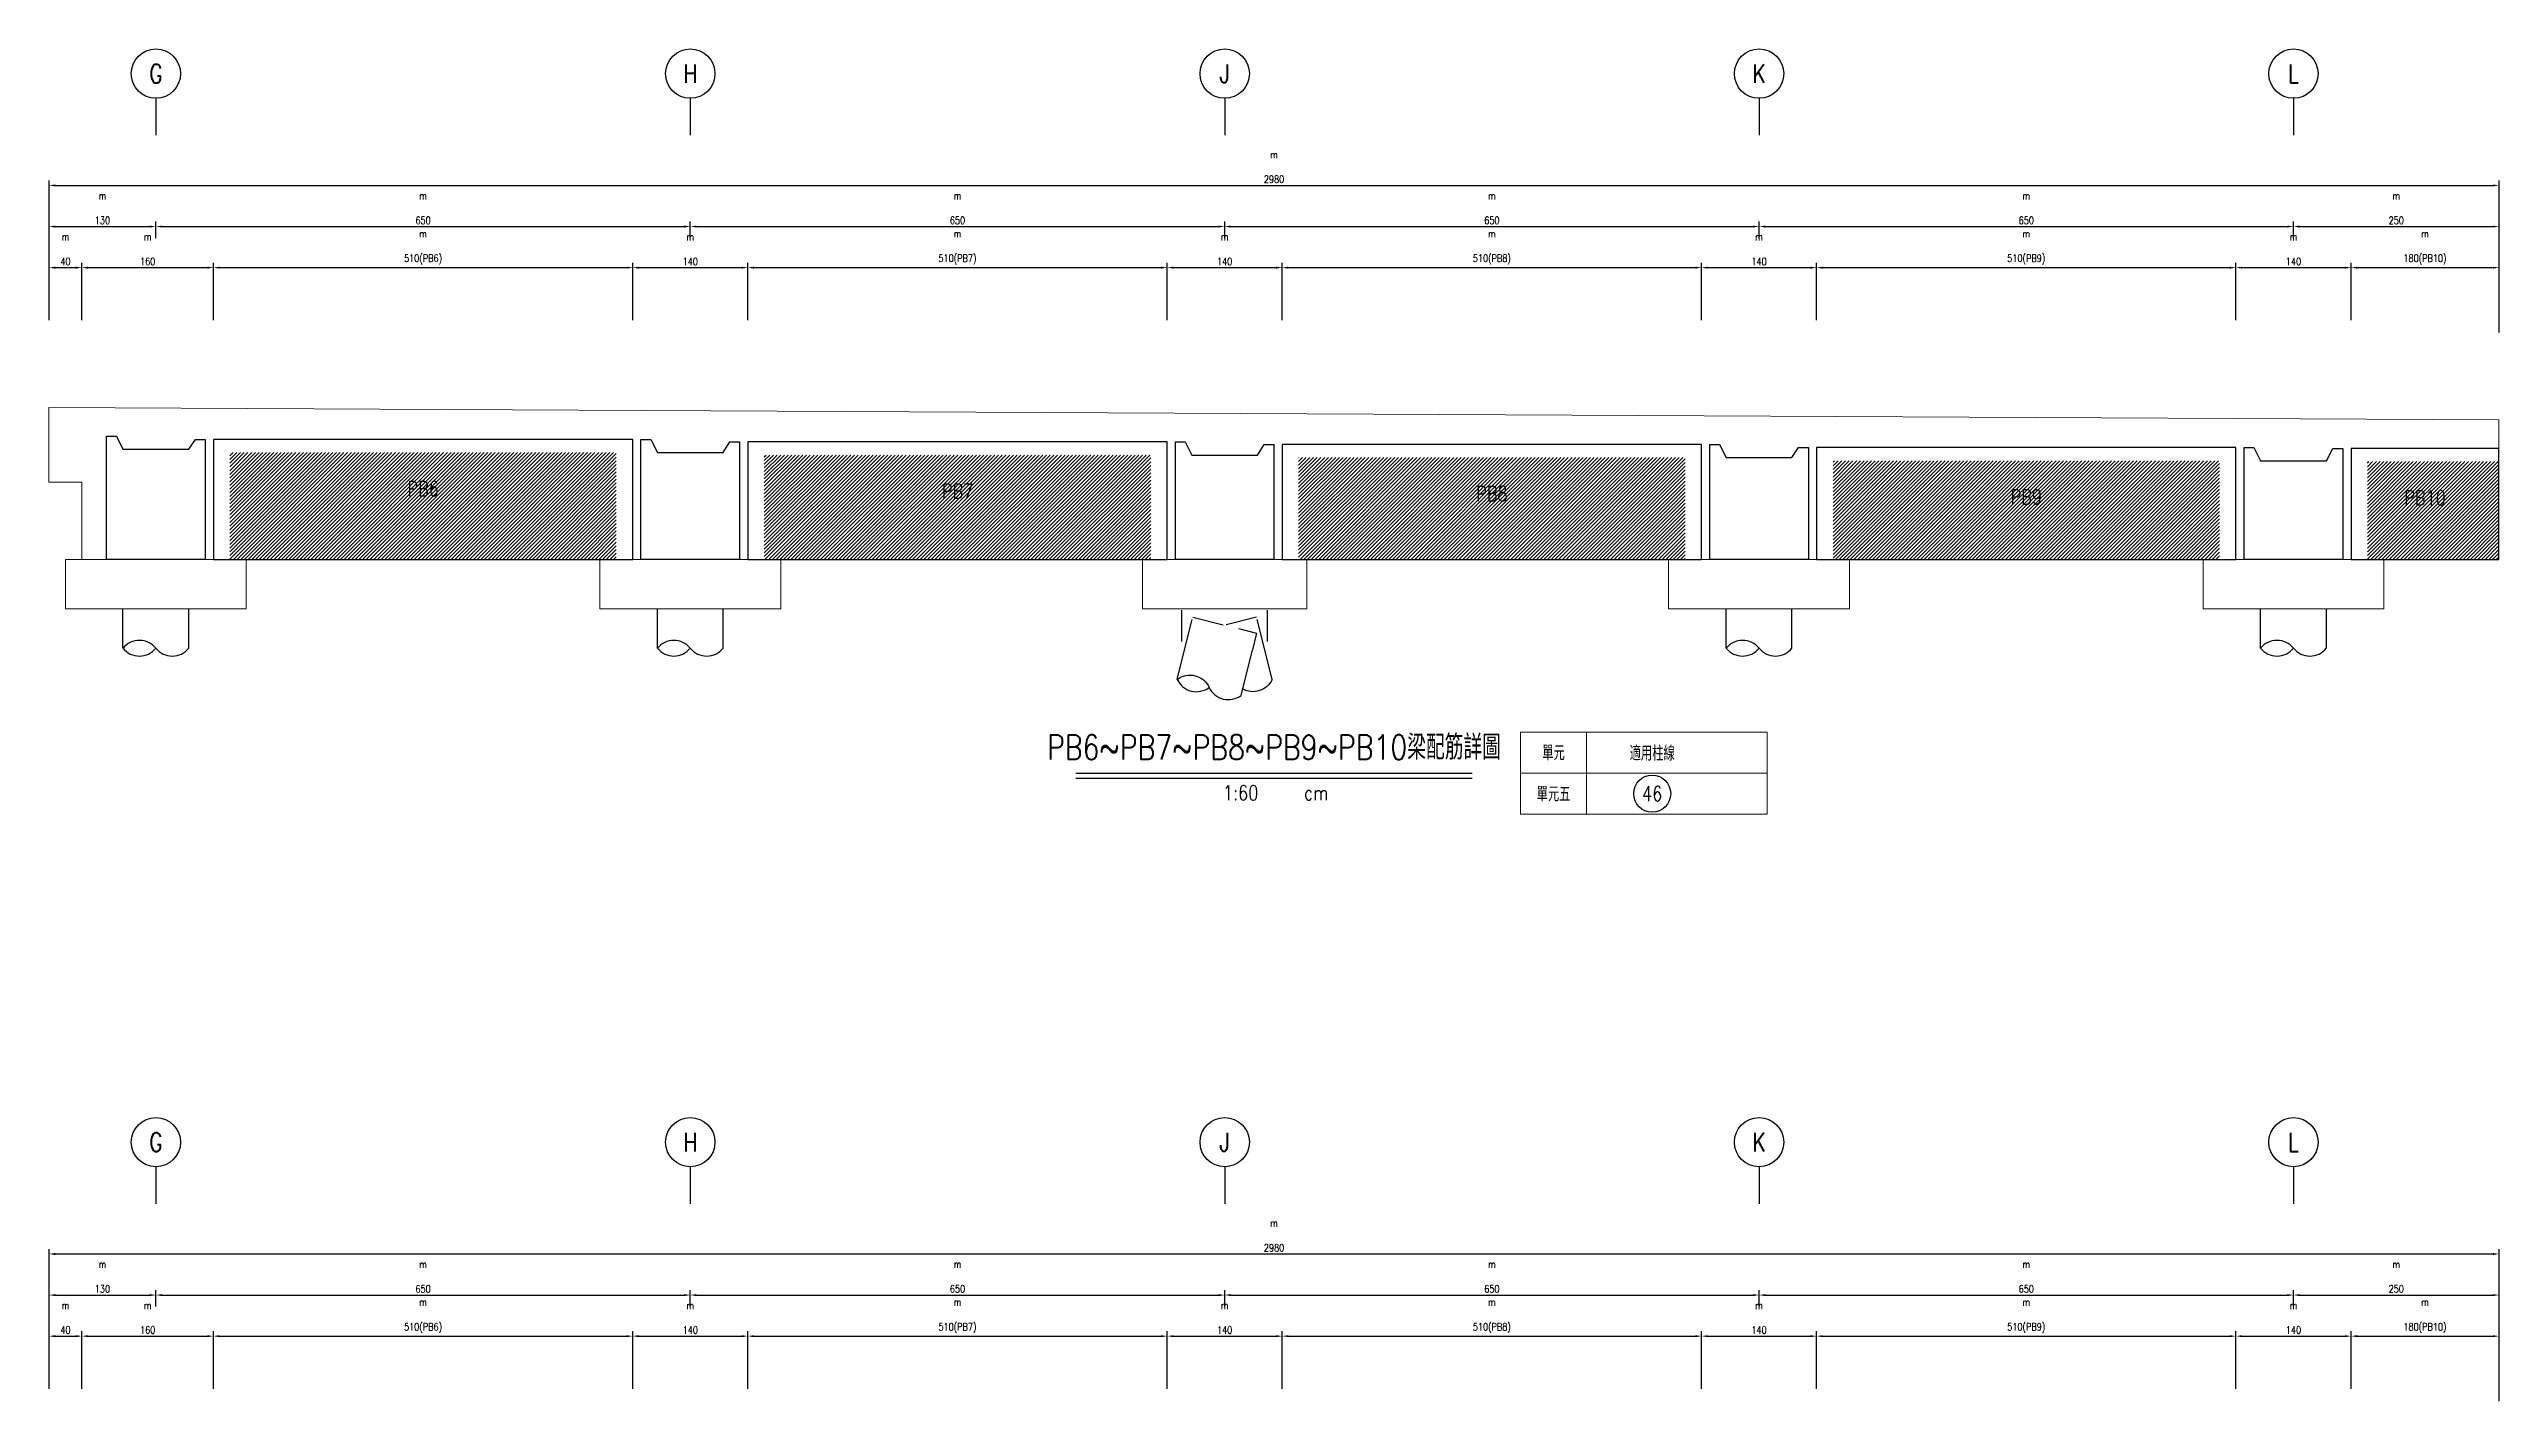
# Model space of a CAD drawing. Extents: x -4269 to 4964, y -19960 to 3841.
# Drawn here: x -265 to 2715, y -2360 to -709 of the extents above; entities that cross this region are included whole.
import ezdxf
from ezdxf.enums import TextEntityAlignment as Align

# ---------------------------------------------------------------- set-up
doc = ezdxf.new("R2010")
doc.units = 0
doc.header["$LTSCALE"] = 3
doc.linetypes.add('DASHED', pattern=[19.05, 12.7, -6.35])
doc.layers.get('0').update_dxf_attribs({"linetype": 'CONTINUOUS'})
for name, color, linetype in [('HB_0', 7, 'CONTINUOUS'), ('HB_DIM', 1, 'CONTINUOUS'), ('HB_SYMBOLS', 7, 'CONTINUOUS'), ('HB_TXT_CTEXT', 2, 'CONTINUOUS')]:
    doc.layers.add(name, color=color, linetype=linetype)
doc.styles.get("Standard").update_dxf_attribs({"font": 'ROMANS.shx', "width": 0.8, "bigfont": 'LCHINA.shx'})
doc.dimstyles.new('30', dxfattribs={"dimscale": 3, "dimtxt": 3, "dimasz": 2.5, "dimexe": 2, "dimexo": 2, "dimgap": 1, "dimtad": 1, "dimdsep": 46, "dimtxsty": 'Standard', "dimcen": 0, "dimclrd": 256, "dimclre": 256, "dimclrt": 2, "dimadec": 0, "dimazin": 0, "dimtfac": 1, "dimtix": 1, "dimtmove": 2, "dimatfit": 3, "dimfxl": 0, "dimtolj": 1, "dimtzin": 0, "dimarcsym": 0})

# ---------------------------------------------------------------- blocks, each defined once
blk = doc.blocks.new('pile_vertical_with_pilecap')
at = {"linetype": 'Continuous'}
for p, q in [((-40, -48.1), (-40, 0)), ((-40, -48.1), (-40, 0)), ((40, -48.1), (40, 0)), ((40, -48.1), (40, 0))]:
    blk.add_line(p, q, dxfattribs=at)
for centre, start, end in [((-20, -64.1), 38.718, 141.282), ((-20, -64.1), 38.718, 141.282), ((-20, -32), 218.718, 321.282), ((-20, -32), 218.718, 321.282), ((20, -32), 218.718, 321.282), ((20, -32), 218.718, 321.282)]:
    blk.add_arc(centre, 25.6, start, end, dxfattribs=at)
blk = doc.blocks.new('pile_racked_Transverse')
at = {"layer": 'HB_0', "color": 252, "linetype": 'DASHED'}
for p, q in [((-52.2, -40), (-52.2, 0)), ((52.2, -40), (52.2, 0))]:
    blk.add_line(p, q, dxfattribs=at)
at = {"layer": 'HB_0', "linetype": 'Continuous'}
for p, q in [((-57.7, -86), (-48.7, -50)), ((19.9, -105.4), (33.7, -50)), ((57.7, -86), (48.7, -50))]:
    blk.add_line(p, q, dxfattribs=at)
at = {"layer": 'HB_0', "color": 252, "linetype": 'DASHED'}
for points in [[(-48.7, -50), (-38.8, -10.3), (38.8, -29.7), (33.7, -50)], [(48.7, -50), (38.8, -10.3), (0, -20)]]:
    blk.add_lwpolyline(points, dxfattribs=at)
at = {"layer": 'HB_0', "linetype": 'Continuous'}
for points in [[(-57.7, -86, -0.48), (-18.9, -95.7, 0.48), (19.9, -105.4, 0.48)], [(-57.7, -86, 0.48), (-18.9, -95.7, 0.48)], [(57.7, -86, -0.439137), (21.8, -97.6, -0.439137)]]:
    blk.add_lwpolyline(points, format="xyb", dxfattribs=at)
blk = doc.blocks.new('line_guide')
at = {"color": 4, "linetype": 'Continuous'}
blk.add_line((0, 0), (0, -45), dxfattribs=at)
blk.add_circle((0, 30), 30, dxfattribs=at)
at = {"color": 4, "linetype": 'Continuous', "width": 0.8}
blk.add_attdef('A', text='', height=22.5, dxfattribs=at).set_placement((0, 30), align=Align.MIDDLE)
blk = doc.blocks.new('title_beam')
at = {"color": 3, "linetype": 'Continuous'}
blk.add_line((-241.2, 0), (241.2, 0), dxfattribs=at)
at = {"color": 1, "linetype": 'Continuous'}
blk.add_line((-241.2, -6), (241.2, -6), dxfattribs=at)
at = {"color": 3, "linetype": 'Continuous', "width": 0.8}
blk.add_attdef('TITLE', text='', height=30, dxfattribs=at).set_placement((0, 33), align=Align.MIDDLE)
at = {"linetype": 'Continuous', "width": 0.8}
blk.add_attdef('SCALE', text='', height=18, dxfattribs=at).set_placement((-40.6, -24), align=Align.MIDDLE)
blk.add_attdef('CM', (36.5, -33), '', height=18, dxfattribs=at)
blk = doc.blocks.new('line_tag')
at = {"layer": 'HB_SYMBOLS', "color": 4, "linetype": 'Continuous'}
blk.add_circle((0, 0), 22.5, dxfattribs=at)
at = {"color": 4, "linetype": 'Continuous', "width": 0.8}
blk.add_attdef('A', text='', height=18, dxfattribs=at).set_placement((0, 0), align=Align.MIDDLE)
blk = doc.blocks.new('*D91')
at = {"layer": 'HB_DIM', "linetype": 'Continuous', "lineweight": -2}
for p, q in [((-265.4, -1038.8), (-265.4, -868.8)), ((-257.9, -874.8), (2707.1, -874.8)), ((2714.6, -1053.8), (2714.6, -868.8))]:
    blk.add_line(p, q, dxfattribs=at)
at = {"layer": 'HB_DIM'}
for points in [[(-257.9, -873.6), (-257.9, -876.1), (-265.4, -874.8)], [(2707.1, -876.1), (2707.1, -873.6), (2714.6, -874.8)]]:
    blk.add_solid(points, dxfattribs=at)
at = {"layer": 'HB_DIM', "color": 2, "linetype": 'Continuous', "insert": (1224.6, -852.3), "char_height": 9, "attachment_point": 5, "rotation": 0}
blk.add_mtext('\\A1;m^J\\P2980', dxfattribs=at)
blk = doc.blocks.new('*D92')
at = {"layer": 'HB_DIM', "linetype": 'Continuous', "lineweight": -2}
for p, q in [((-265.4, -1038.8), (-265.4, -968.8)), ((-257.9, -974.8), (-232.9, -974.8)), ((-225.4, -1038.8), (-225.4, -968.8))]:
    blk.add_line(p, q, dxfattribs=at)
at = {"layer": 'HB_DIM'}
for points in [[(-257.9, -973.6), (-257.9, -976.1), (-265.4, -974.8)], [(-232.9, -976.1), (-232.9, -973.6), (-225.4, -974.8)]]:
    blk.add_solid(points, dxfattribs=at)
at = {"layer": 'HB_DIM', "color": 2, "linetype": 'Continuous', "insert": (-245.4, -952.3), "char_height": 9, "attachment_point": 5, "rotation": 0}
blk.add_mtext('\\A1;m^J\\P40', dxfattribs=at)
blk = doc.blocks.new('*D93')
at = {"layer": 'HB_DIM', "linetype": 'Continuous', "lineweight": -2}
for p, q in [((-225.4, -1038.8), (-225.4, -968.8)), ((-217.9, -974.8), (-72.9, -974.8)), ((-65.4, -1038.8), (-65.4, -968.8))]:
    blk.add_line(p, q, dxfattribs=at)
at = {"layer": 'HB_DIM'}
for points in [[(-217.9, -973.6), (-217.9, -976.1), (-225.4, -974.8)], [(-72.9, -976.1), (-72.9, -973.6), (-65.4, -974.8)]]:
    blk.add_solid(points, dxfattribs=at)
at = {"layer": 'HB_DIM', "color": 2, "linetype": 'Continuous', "insert": (-145.4, -952.3), "char_height": 9, "attachment_point": 5, "rotation": 0}
blk.add_mtext('\\A1;m^J\\P160', dxfattribs=at)
blk = doc.blocks.new('*D94')
at = {"layer": 'HB_DIM', "linetype": 'Continuous', "lineweight": -2}
for p, q in [((-65.4, -1038.8), (-65.4, -968.8)), ((-57.9, -974.8), (437.1, -974.8)), ((444.6, -1038.8), (444.6, -968.8))]:
    blk.add_line(p, q, dxfattribs=at)
at = {"layer": 'HB_DIM'}
for points in [[(-57.9, -973.6), (-57.9, -976.1), (-65.4, -974.8)], [(437.1, -976.1), (437.1, -973.6), (444.6, -974.8)]]:
    blk.add_solid(points, dxfattribs=at)
at = {"layer": 'HB_DIM', "color": 2, "linetype": 'Continuous', "insert": (189.6, -949.9), "char_height": 9, "attachment_point": 5, "rotation": 0}
blk.add_mtext('\\A1;m^J\\P510(PB6)', dxfattribs=at)
blk = doc.blocks.new('*D95')
at = {"layer": 'HB_DIM', "linetype": 'Continuous', "lineweight": -2}
for p, q in [((444.6, -1038.8), (444.6, -968.8)), ((452.1, -974.8), (577.1, -974.8)), ((584.6, -1038.8), (584.6, -968.8))]:
    blk.add_line(p, q, dxfattribs=at)
at = {"layer": 'HB_DIM'}
for points in [[(452.1, -973.6), (452.1, -976.1), (444.6, -974.8)], [(577.1, -976.1), (577.1, -973.6), (584.6, -974.8)]]:
    blk.add_solid(points, dxfattribs=at)
at = {"layer": 'HB_DIM', "color": 2, "linetype": 'Continuous', "insert": (514.6, -952.3), "char_height": 9, "attachment_point": 5, "rotation": 0}
blk.add_mtext('\\A1;m^J\\P140', dxfattribs=at)
blk = doc.blocks.new('*D96')
at = {"layer": 'HB_DIM', "linetype": 'Continuous', "lineweight": -2}
for p, q in [((584.6, -1038.8), (584.6, -968.8)), ((592.1, -974.8), (1087.1, -974.8)), ((1094.6, -1038.8), (1094.6, -968.8))]:
    blk.add_line(p, q, dxfattribs=at)
at = {"layer": 'HB_DIM'}
for points in [[(592.1, -973.6), (592.1, -976.1), (584.6, -974.8)], [(1087.1, -976.1), (1087.1, -973.6), (1094.6, -974.8)]]:
    blk.add_solid(points, dxfattribs=at)
at = {"layer": 'HB_DIM', "color": 2, "linetype": 'Continuous', "insert": (839.6, -949.9), "char_height": 9, "attachment_point": 5, "rotation": 0}
blk.add_mtext('\\A1;m^J\\P510(PB7)', dxfattribs=at)
blk = doc.blocks.new('*D97')
at = {"layer": 'HB_DIM', "linetype": 'Continuous', "lineweight": -2}
for p, q in [((1094.6, -1038.8), (1094.6, -968.8)), ((1102.1, -974.8), (1227.1, -974.8)), ((1234.6, -1038.8), (1234.6, -968.8))]:
    blk.add_line(p, q, dxfattribs=at)
at = {"layer": 'HB_DIM'}
for points in [[(1102.1, -973.6), (1102.1, -976.1), (1094.6, -974.8)], [(1227.1, -976.1), (1227.1, -973.6), (1234.6, -974.8)]]:
    blk.add_solid(points, dxfattribs=at)
at = {"layer": 'HB_DIM', "color": 2, "linetype": 'Continuous', "insert": (1164.6, -952.3), "char_height": 9, "attachment_point": 5, "rotation": 0}
blk.add_mtext('\\A1;m^J\\P140', dxfattribs=at)
blk = doc.blocks.new('*D98')
at = {"layer": 'HB_DIM', "linetype": 'Continuous', "lineweight": -2}
for p, q in [((1234.6, -1038.8), (1234.6, -968.8)), ((1242.1, -974.8), (1737.1, -974.8)), ((1744.6, -1038.8), (1744.6, -968.8))]:
    blk.add_line(p, q, dxfattribs=at)
at = {"layer": 'HB_DIM'}
for points in [[(1242.1, -973.6), (1242.1, -976.1), (1234.6, -974.8)], [(1737.1, -976.1), (1737.1, -973.6), (1744.6, -974.8)]]:
    blk.add_solid(points, dxfattribs=at)
at = {"layer": 'HB_DIM', "color": 2, "linetype": 'Continuous', "insert": (1489.6, -949.9), "char_height": 9, "attachment_point": 5, "rotation": 0}
blk.add_mtext('\\A1;m^J\\P510(PB8)', dxfattribs=at)
blk = doc.blocks.new('*D99')
at = {"layer": 'HB_DIM', "linetype": 'Continuous', "lineweight": -2}
for p, q in [((1744.6, -1038.8), (1744.6, -968.8)), ((1752.1, -974.8), (1877.1, -974.8)), ((1884.6, -1038.8), (1884.6, -968.8))]:
    blk.add_line(p, q, dxfattribs=at)
at = {"layer": 'HB_DIM'}
for points in [[(1752.1, -973.6), (1752.1, -976.1), (1744.6, -974.8)], [(1877.1, -976.1), (1877.1, -973.6), (1884.6, -974.8)]]:
    blk.add_solid(points, dxfattribs=at)
at = {"layer": 'HB_DIM', "color": 2, "linetype": 'Continuous', "insert": (1814.6, -952.3), "char_height": 9, "attachment_point": 5, "rotation": 0}
blk.add_mtext('\\A1;m^J\\P140', dxfattribs=at)
blk = doc.blocks.new('*D100')
at = {"layer": 'HB_DIM', "linetype": 'Continuous', "lineweight": -2}
for p, q in [((1884.6, -1038.8), (1884.6, -968.8)), ((1892.1, -974.8), (2387.1, -974.8)), ((2394.6, -1038.8), (2394.6, -968.8))]:
    blk.add_line(p, q, dxfattribs=at)
at = {"layer": 'HB_DIM'}
for points in [[(1892.1, -973.6), (1892.1, -976.1), (1884.6, -974.8)], [(2387.1, -976.1), (2387.1, -973.6), (2394.6, -974.8)]]:
    blk.add_solid(points, dxfattribs=at)
at = {"layer": 'HB_DIM', "color": 2, "linetype": 'Continuous', "insert": (2139.6, -949.9), "char_height": 9, "attachment_point": 5, "rotation": 0}
blk.add_mtext('\\A1;m^J\\P510(PB9)', dxfattribs=at)
blk = doc.blocks.new('*D101')
at = {"layer": 'HB_DIM', "linetype": 'Continuous', "lineweight": -2}
for p, q in [((2394.6, -1038.8), (2394.6, -968.8)), ((2402.1, -974.8), (2527.1, -974.8)), ((2534.6, -1038.8), (2534.6, -968.8))]:
    blk.add_line(p, q, dxfattribs=at)
at = {"layer": 'HB_DIM'}
for points in [[(2402.1, -973.6), (2402.1, -976.1), (2394.6, -974.8)], [(2527.1, -976.1), (2527.1, -973.6), (2534.6, -974.8)]]:
    blk.add_solid(points, dxfattribs=at)
at = {"layer": 'HB_DIM', "color": 2, "linetype": 'Continuous', "insert": (2464.6, -952.3), "char_height": 9, "attachment_point": 5, "rotation": 0}
blk.add_mtext('\\A1;m^J\\P140', dxfattribs=at)
blk = doc.blocks.new('*D102')
at = {"layer": 'HB_DIM', "linetype": 'Continuous', "lineweight": -2}
for p, q in [((2534.6, -1038.8), (2534.6, -968.8)), ((2542.1, -974.8), (2707.1, -974.8)), ((2714.6, -1038.8), (2714.6, -968.8))]:
    blk.add_line(p, q, dxfattribs=at)
at = {"layer": 'HB_DIM'}
for points in [[(2542.1, -973.6), (2542.1, -976.1), (2534.6, -974.8)], [(2707.1, -976.1), (2707.1, -973.6), (2714.6, -974.8)]]:
    blk.add_solid(points, dxfattribs=at)
at = {"layer": 'HB_DIM', "color": 2, "linetype": 'Continuous', "insert": (2624.6, -949.9), "char_height": 9, "attachment_point": 5, "rotation": 0}
blk.add_mtext('\\A1;m^J\\P180(PB10)', dxfattribs=at)
blk = doc.blocks.new('*D103')
at = {"layer": 'HB_DIM', "linetype": 'Continuous', "lineweight": -2}
for p, q in [((-265.4, -1038.8), (-265.4, -918.8)), ((-135.4, -938.8), (-135.4, -918.8)), ((-257.9, -924.8), (-142.9, -924.8))]:
    blk.add_line(p, q, dxfattribs=at)
at = {"layer": 'HB_DIM'}
for points in [[(-257.9, -923.6), (-257.9, -926.1), (-265.4, -924.8)], [(-142.9, -926.1), (-142.9, -923.6), (-135.4, -924.8)]]:
    blk.add_solid(points, dxfattribs=at)
at = {"layer": 'HB_DIM', "color": 2, "linetype": 'Continuous', "insert": (-200.4, -902.3), "char_height": 9, "attachment_point": 5, "rotation": 0}
blk.add_mtext('\\A1;m^J\\P130', dxfattribs=at)
blk = doc.blocks.new('*D104')
at = {"layer": 'HB_DIM', "linetype": 'Continuous', "lineweight": -2}
for p, q in [((-135.4, -938.8), (-135.4, -918.8)), ((514.6, -938.8), (514.6, -918.8)), ((-127.9, -924.8), (507.1, -924.8))]:
    blk.add_line(p, q, dxfattribs=at)
at = {"layer": 'HB_DIM'}
for points in [[(-127.9, -923.6), (-127.9, -926.1), (-135.4, -924.8)], [(507.1, -926.1), (507.1, -923.6), (514.6, -924.8)]]:
    blk.add_solid(points, dxfattribs=at)
at = {"layer": 'HB_DIM', "color": 2, "linetype": 'Continuous', "insert": (189.6, -902.3), "char_height": 9, "attachment_point": 5, "rotation": 0}
blk.add_mtext('\\A1;m^J\\P650', dxfattribs=at)
blk = doc.blocks.new('*D105')
at = {"layer": 'HB_DIM', "linetype": 'Continuous', "lineweight": -2}
for p, q in [((514.6, -938.8), (514.6, -918.8)), ((1164.6, -938.8), (1164.6, -918.8)), ((522.1, -924.8), (1157.1, -924.8))]:
    blk.add_line(p, q, dxfattribs=at)
at = {"layer": 'HB_DIM'}
for points in [[(522.1, -923.6), (522.1, -926.1), (514.6, -924.8)], [(1157.1, -926.1), (1157.1, -923.6), (1164.6, -924.8)]]:
    blk.add_solid(points, dxfattribs=at)
at = {"layer": 'HB_DIM', "color": 2, "linetype": 'Continuous', "insert": (839.6, -902.3), "char_height": 9, "attachment_point": 5, "rotation": 0}
blk.add_mtext('\\A1;m^J\\P650', dxfattribs=at)
blk = doc.blocks.new('*D106')
at = {"layer": 'HB_DIM', "linetype": 'Continuous', "lineweight": -2}
for p, q in [((1164.6, -938.8), (1164.6, -918.8)), ((1814.6, -938.8), (1814.6, -918.8)), ((1172.1, -924.8), (1807.1, -924.8))]:
    blk.add_line(p, q, dxfattribs=at)
at = {"layer": 'HB_DIM'}
for points in [[(1172.1, -923.6), (1172.1, -926.1), (1164.6, -924.8)], [(1807.1, -926.1), (1807.1, -923.6), (1814.6, -924.8)]]:
    blk.add_solid(points, dxfattribs=at)
at = {"layer": 'HB_DIM', "color": 2, "linetype": 'Continuous', "insert": (1489.6, -902.3), "char_height": 9, "attachment_point": 5, "rotation": 0}
blk.add_mtext('\\A1;m^J\\P650', dxfattribs=at)
blk = doc.blocks.new('*D107')
at = {"layer": 'HB_DIM', "linetype": 'Continuous', "lineweight": -2}
for p, q in [((1814.6, -938.8), (1814.6, -918.8)), ((2464.6, -938.8), (2464.6, -918.8)), ((1822.1, -924.8), (2457.1, -924.8))]:
    blk.add_line(p, q, dxfattribs=at)
at = {"layer": 'HB_DIM'}
for points in [[(1822.1, -923.6), (1822.1, -926.1), (1814.6, -924.8)], [(2457.1, -926.1), (2457.1, -923.6), (2464.6, -924.8)]]:
    blk.add_solid(points, dxfattribs=at)
at = {"layer": 'HB_DIM', "color": 2, "linetype": 'Continuous', "insert": (2139.6, -902.3), "char_height": 9, "attachment_point": 5, "rotation": 0}
blk.add_mtext('\\A1;m^J\\P650', dxfattribs=at)
blk = doc.blocks.new('*D108')
at = {"layer": 'HB_DIM', "linetype": 'Continuous', "lineweight": -2}
for p, q in [((2464.6, -938.8), (2464.6, -918.8)), ((2714.6, -1038.8), (2714.6, -918.8)), ((2472.1, -924.8), (2707.1, -924.8))]:
    blk.add_line(p, q, dxfattribs=at)
at = {"layer": 'HB_DIM'}
for points in [[(2472.1, -923.6), (2472.1, -926.1), (2464.6, -924.8)], [(2707.1, -926.1), (2707.1, -923.6), (2714.6, -924.8)]]:
    blk.add_solid(points, dxfattribs=at)
at = {"layer": 'HB_DIM', "color": 2, "linetype": 'Continuous', "insert": (2589.6, -902.3), "char_height": 9, "attachment_point": 5, "rotation": 0}
blk.add_mtext('\\A1;m^J\\P250', dxfattribs=at)
blk = doc.blocks.new('*D112')
at = {"layer": 'HB_DIM', "linetype": 'Continuous', "lineweight": -2}
for p, q in [((-265.4, -2338.8), (-265.4, -2168.8)), ((-257.9, -2174.8), (2707.1, -2174.8)), ((2714.6, -2353.8), (2714.6, -2168.8))]:
    blk.add_line(p, q, dxfattribs=at)
at = {"layer": 'HB_DIM'}
for points in [[(-257.9, -2173.6), (-257.9, -2176.1), (-265.4, -2174.8)], [(2707.1, -2176.1), (2707.1, -2173.6), (2714.6, -2174.8)]]:
    blk.add_solid(points, dxfattribs=at)
at = {"layer": 'HB_DIM', "color": 2, "linetype": 'Continuous', "insert": (1224.6, -2152.3), "char_height": 9, "attachment_point": 5, "rotation": 0}
blk.add_mtext('\\A1;m^J\\P2980', dxfattribs=at)
blk = doc.blocks.new('*D113')
at = {"layer": 'HB_DIM', "linetype": 'Continuous', "lineweight": -2}
for p, q in [((-265.4, -2338.8), (-265.4, -2268.8)), ((-257.9, -2274.8), (-232.9, -2274.8)), ((-225.4, -2338.8), (-225.4, -2268.8))]:
    blk.add_line(p, q, dxfattribs=at)
at = {"layer": 'HB_DIM'}
for points in [[(-257.9, -2273.6), (-257.9, -2276.1), (-265.4, -2274.8)], [(-232.9, -2276.1), (-232.9, -2273.6), (-225.4, -2274.8)]]:
    blk.add_solid(points, dxfattribs=at)
at = {"layer": 'HB_DIM', "color": 2, "linetype": 'Continuous', "insert": (-245.4, -2252.3), "char_height": 9, "attachment_point": 5, "rotation": 0}
blk.add_mtext('\\A1;m^J\\P40', dxfattribs=at)
blk = doc.blocks.new('*D114')
at = {"layer": 'HB_DIM', "linetype": 'Continuous', "lineweight": -2}
for p, q in [((-225.4, -2338.8), (-225.4, -2268.8)), ((-217.9, -2274.8), (-72.9, -2274.8)), ((-65.4, -2338.8), (-65.4, -2268.8))]:
    blk.add_line(p, q, dxfattribs=at)
at = {"layer": 'HB_DIM'}
for points in [[(-217.9, -2273.6), (-217.9, -2276.1), (-225.4, -2274.8)], [(-72.9, -2276.1), (-72.9, -2273.6), (-65.4, -2274.8)]]:
    blk.add_solid(points, dxfattribs=at)
at = {"layer": 'HB_DIM', "color": 2, "linetype": 'Continuous', "insert": (-145.4, -2252.3), "char_height": 9, "attachment_point": 5, "rotation": 0}
blk.add_mtext('\\A1;m^J\\P160', dxfattribs=at)
blk = doc.blocks.new('*D115')
at = {"layer": 'HB_DIM', "linetype": 'Continuous', "lineweight": -2}
for p, q in [((-65.4, -2338.8), (-65.4, -2268.8)), ((-57.9, -2274.8), (437.1, -2274.8)), ((444.6, -2338.8), (444.6, -2268.8))]:
    blk.add_line(p, q, dxfattribs=at)
at = {"layer": 'HB_DIM'}
for points in [[(-57.9, -2273.6), (-57.9, -2276.1), (-65.4, -2274.8)], [(437.1, -2276.1), (437.1, -2273.6), (444.6, -2274.8)]]:
    blk.add_solid(points, dxfattribs=at)
at = {"layer": 'HB_DIM', "color": 2, "linetype": 'Continuous', "insert": (189.6, -2249.9), "char_height": 9, "attachment_point": 5, "rotation": 0}
blk.add_mtext('\\A1;m^J\\P510(PB6)', dxfattribs=at)
blk = doc.blocks.new('*D116')
at = {"layer": 'HB_DIM', "linetype": 'Continuous', "lineweight": -2}
for p, q in [((444.6, -2338.8), (444.6, -2268.8)), ((452.1, -2274.8), (577.1, -2274.8)), ((584.6, -2338.8), (584.6, -2268.8))]:
    blk.add_line(p, q, dxfattribs=at)
at = {"layer": 'HB_DIM'}
for points in [[(452.1, -2273.6), (452.1, -2276.1), (444.6, -2274.8)], [(577.1, -2276.1), (577.1, -2273.6), (584.6, -2274.8)]]:
    blk.add_solid(points, dxfattribs=at)
at = {"layer": 'HB_DIM', "color": 2, "linetype": 'Continuous', "insert": (514.6, -2252.3), "char_height": 9, "attachment_point": 5, "rotation": 0}
blk.add_mtext('\\A1;m^J\\P140', dxfattribs=at)
blk = doc.blocks.new('*D117')
at = {"layer": 'HB_DIM', "linetype": 'Continuous', "lineweight": -2}
for p, q in [((584.6, -2338.8), (584.6, -2268.8)), ((592.1, -2274.8), (1087.1, -2274.8)), ((1094.6, -2338.8), (1094.6, -2268.8))]:
    blk.add_line(p, q, dxfattribs=at)
at = {"layer": 'HB_DIM'}
for points in [[(592.1, -2273.6), (592.1, -2276.1), (584.6, -2274.8)], [(1087.1, -2276.1), (1087.1, -2273.6), (1094.6, -2274.8)]]:
    blk.add_solid(points, dxfattribs=at)
at = {"layer": 'HB_DIM', "color": 2, "linetype": 'Continuous', "insert": (839.6, -2249.9), "char_height": 9, "attachment_point": 5, "rotation": 0}
blk.add_mtext('\\A1;m^J\\P510(PB7)', dxfattribs=at)
blk = doc.blocks.new('*D118')
at = {"layer": 'HB_DIM', "linetype": 'Continuous', "lineweight": -2}
for p, q in [((1094.6, -2338.8), (1094.6, -2268.8)), ((1102.1, -2274.8), (1227.1, -2274.8)), ((1234.6, -2338.8), (1234.6, -2268.8))]:
    blk.add_line(p, q, dxfattribs=at)
at = {"layer": 'HB_DIM'}
for points in [[(1102.1, -2273.6), (1102.1, -2276.1), (1094.6, -2274.8)], [(1227.1, -2276.1), (1227.1, -2273.6), (1234.6, -2274.8)]]:
    blk.add_solid(points, dxfattribs=at)
at = {"layer": 'HB_DIM', "color": 2, "linetype": 'Continuous', "insert": (1164.6, -2252.3), "char_height": 9, "attachment_point": 5, "rotation": 0}
blk.add_mtext('\\A1;m^J\\P140', dxfattribs=at)
blk = doc.blocks.new('*D119')
at = {"layer": 'HB_DIM', "linetype": 'Continuous', "lineweight": -2}
for p, q in [((1234.6, -2338.8), (1234.6, -2268.8)), ((1242.1, -2274.8), (1737.1, -2274.8)), ((1744.6, -2338.8), (1744.6, -2268.8))]:
    blk.add_line(p, q, dxfattribs=at)
at = {"layer": 'HB_DIM'}
for points in [[(1242.1, -2273.6), (1242.1, -2276.1), (1234.6, -2274.8)], [(1737.1, -2276.1), (1737.1, -2273.6), (1744.6, -2274.8)]]:
    blk.add_solid(points, dxfattribs=at)
at = {"layer": 'HB_DIM', "color": 2, "linetype": 'Continuous', "insert": (1489.6, -2249.9), "char_height": 9, "attachment_point": 5, "rotation": 0}
blk.add_mtext('\\A1;m^J\\P510(PB8)', dxfattribs=at)
blk = doc.blocks.new('*D120')
at = {"layer": 'HB_DIM', "linetype": 'Continuous', "lineweight": -2}
for p, q in [((1744.6, -2338.8), (1744.6, -2268.8)), ((1752.1, -2274.8), (1877.1, -2274.8)), ((1884.6, -2338.8), (1884.6, -2268.8))]:
    blk.add_line(p, q, dxfattribs=at)
at = {"layer": 'HB_DIM'}
for points in [[(1752.1, -2273.6), (1752.1, -2276.1), (1744.6, -2274.8)], [(1877.1, -2276.1), (1877.1, -2273.6), (1884.6, -2274.8)]]:
    blk.add_solid(points, dxfattribs=at)
at = {"layer": 'HB_DIM', "color": 2, "linetype": 'Continuous', "insert": (1814.6, -2252.3), "char_height": 9, "attachment_point": 5, "rotation": 0}
blk.add_mtext('\\A1;m^J\\P140', dxfattribs=at)
blk = doc.blocks.new('*D121')
at = {"layer": 'HB_DIM', "linetype": 'Continuous', "lineweight": -2}
for p, q in [((1884.6, -2338.8), (1884.6, -2268.8)), ((1892.1, -2274.8), (2387.1, -2274.8)), ((2394.6, -2338.8), (2394.6, -2268.8))]:
    blk.add_line(p, q, dxfattribs=at)
at = {"layer": 'HB_DIM'}
for points in [[(1892.1, -2273.6), (1892.1, -2276.1), (1884.6, -2274.8)], [(2387.1, -2276.1), (2387.1, -2273.6), (2394.6, -2274.8)]]:
    blk.add_solid(points, dxfattribs=at)
at = {"layer": 'HB_DIM', "color": 2, "linetype": 'Continuous', "insert": (2139.6, -2249.9), "char_height": 9, "attachment_point": 5, "rotation": 0}
blk.add_mtext('\\A1;m^J\\P510(PB9)', dxfattribs=at)
blk = doc.blocks.new('*D122')
at = {"layer": 'HB_DIM', "linetype": 'Continuous', "lineweight": -2}
for p, q in [((2394.6, -2338.8), (2394.6, -2268.8)), ((2402.1, -2274.8), (2527.1, -2274.8)), ((2534.6, -2338.8), (2534.6, -2268.8))]:
    blk.add_line(p, q, dxfattribs=at)
at = {"layer": 'HB_DIM'}
for points in [[(2402.1, -2273.6), (2402.1, -2276.1), (2394.6, -2274.8)], [(2527.1, -2276.1), (2527.1, -2273.6), (2534.6, -2274.8)]]:
    blk.add_solid(points, dxfattribs=at)
at = {"layer": 'HB_DIM', "color": 2, "linetype": 'Continuous', "insert": (2464.6, -2252.3), "char_height": 9, "attachment_point": 5, "rotation": 0}
blk.add_mtext('\\A1;m^J\\P140', dxfattribs=at)
blk = doc.blocks.new('*D123')
at = {"layer": 'HB_DIM', "linetype": 'Continuous', "lineweight": -2}
for p, q in [((2534.6, -2338.8), (2534.6, -2268.8)), ((2542.1, -2274.8), (2707.1, -2274.8)), ((2714.6, -2338.8), (2714.6, -2268.8))]:
    blk.add_line(p, q, dxfattribs=at)
at = {"layer": 'HB_DIM'}
for points in [[(2542.1, -2273.6), (2542.1, -2276.1), (2534.6, -2274.8)], [(2707.1, -2276.1), (2707.1, -2273.6), (2714.6, -2274.8)]]:
    blk.add_solid(points, dxfattribs=at)
at = {"layer": 'HB_DIM', "color": 2, "linetype": 'Continuous', "insert": (2624.6, -2249.9), "char_height": 9, "attachment_point": 5, "rotation": 0}
blk.add_mtext('\\A1;m^J\\P180(PB10)', dxfattribs=at)
blk = doc.blocks.new('*D124')
at = {"layer": 'HB_DIM', "linetype": 'Continuous', "lineweight": -2}
for p, q in [((-265.4, -2338.8), (-265.4, -2218.8)), ((-257.9, -2224.8), (-142.9, -2224.8)), ((-135.4, -2238.8), (-135.4, -2218.8))]:
    blk.add_line(p, q, dxfattribs=at)
at = {"layer": 'HB_DIM'}
for points in [[(-257.9, -2223.6), (-257.9, -2226.1), (-265.4, -2224.8)], [(-142.9, -2226.1), (-142.9, -2223.6), (-135.4, -2224.8)]]:
    blk.add_solid(points, dxfattribs=at)
at = {"layer": 'HB_DIM', "color": 2, "linetype": 'Continuous', "insert": (-200.4, -2202.3), "char_height": 9, "attachment_point": 5, "rotation": 0}
blk.add_mtext('\\A1;m^J\\P130', dxfattribs=at)
blk = doc.blocks.new('*D125')
at = {"layer": 'HB_DIM', "linetype": 'Continuous', "lineweight": -2}
for p, q in [((-135.4, -2238.8), (-135.4, -2218.8)), ((-127.9, -2224.8), (507.1, -2224.8)), ((514.6, -2238.8), (514.6, -2218.8))]:
    blk.add_line(p, q, dxfattribs=at)
at = {"layer": 'HB_DIM'}
for points in [[(-127.9, -2223.6), (-127.9, -2226.1), (-135.4, -2224.8)], [(507.1, -2226.1), (507.1, -2223.6), (514.6, -2224.8)]]:
    blk.add_solid(points, dxfattribs=at)
at = {"layer": 'HB_DIM', "color": 2, "linetype": 'Continuous', "insert": (189.6, -2202.3), "char_height": 9, "attachment_point": 5, "rotation": 0}
blk.add_mtext('\\A1;m^J\\P650', dxfattribs=at)
blk = doc.blocks.new('*D126')
at = {"layer": 'HB_DIM', "linetype": 'Continuous', "lineweight": -2}
for p, q in [((514.6, -2238.8), (514.6, -2218.8)), ((522.1, -2224.8), (1157.1, -2224.8)), ((1164.6, -2238.8), (1164.6, -2218.8))]:
    blk.add_line(p, q, dxfattribs=at)
at = {"layer": 'HB_DIM'}
for points in [[(522.1, -2223.6), (522.1, -2226.1), (514.6, -2224.8)], [(1157.1, -2226.1), (1157.1, -2223.6), (1164.6, -2224.8)]]:
    blk.add_solid(points, dxfattribs=at)
at = {"layer": 'HB_DIM', "color": 2, "linetype": 'Continuous', "insert": (839.6, -2202.3), "char_height": 9, "attachment_point": 5, "rotation": 0}
blk.add_mtext('\\A1;m^J\\P650', dxfattribs=at)
blk = doc.blocks.new('*D127')
at = {"layer": 'HB_DIM', "linetype": 'Continuous', "lineweight": -2}
for p, q in [((1164.6, -2238.8), (1164.6, -2218.8)), ((1172.1, -2224.8), (1807.1, -2224.8)), ((1814.6, -2238.8), (1814.6, -2218.8))]:
    blk.add_line(p, q, dxfattribs=at)
at = {"layer": 'HB_DIM'}
for points in [[(1172.1, -2223.6), (1172.1, -2226.1), (1164.6, -2224.8)], [(1807.1, -2226.1), (1807.1, -2223.6), (1814.6, -2224.8)]]:
    blk.add_solid(points, dxfattribs=at)
at = {"layer": 'HB_DIM', "color": 2, "linetype": 'Continuous', "insert": (1489.6, -2202.3), "char_height": 9, "attachment_point": 5, "rotation": 0}
blk.add_mtext('\\A1;m^J\\P650', dxfattribs=at)
blk = doc.blocks.new('*D128')
at = {"layer": 'HB_DIM', "linetype": 'Continuous', "lineweight": -2}
for p, q in [((1814.6, -2238.8), (1814.6, -2218.8)), ((1822.1, -2224.8), (2457.1, -2224.8)), ((2464.6, -2238.8), (2464.6, -2218.8))]:
    blk.add_line(p, q, dxfattribs=at)
at = {"layer": 'HB_DIM'}
for points in [[(1822.1, -2223.6), (1822.1, -2226.1), (1814.6, -2224.8)], [(2457.1, -2226.1), (2457.1, -2223.6), (2464.6, -2224.8)]]:
    blk.add_solid(points, dxfattribs=at)
at = {"layer": 'HB_DIM', "color": 2, "linetype": 'Continuous', "insert": (2139.6, -2202.3), "char_height": 9, "attachment_point": 5, "rotation": 0}
blk.add_mtext('\\A1;m^J\\P650', dxfattribs=at)
blk = doc.blocks.new('*D129')
at = {"layer": 'HB_DIM', "linetype": 'Continuous', "lineweight": -2}
for p, q in [((2464.6, -2238.8), (2464.6, -2218.8)), ((2472.1, -2224.8), (2707.1, -2224.8)), ((2714.6, -2338.8), (2714.6, -2218.8))]:
    blk.add_line(p, q, dxfattribs=at)
at = {"layer": 'HB_DIM'}
for points in [[(2472.1, -2223.6), (2472.1, -2226.1), (2464.6, -2224.8)], [(2707.1, -2226.1), (2707.1, -2223.6), (2714.6, -2224.8)]]:
    blk.add_solid(points, dxfattribs=at)
at = {"layer": 'HB_DIM', "color": 2, "linetype": 'Continuous', "insert": (2589.6, -2202.3), "char_height": 9, "attachment_point": 5, "rotation": 0}
blk.add_mtext('\\A1;m^J\\P250', dxfattribs=at)

msp = doc.modelspace()

# ---------------------------------------------------------------- hatches: boundary and pattern name
at = {"layer": 'HB_0', "linetype": 'Continuous'}
h = msp.add_hatch(dxfattribs=at)
h.set_pattern_fill('ANSI31', color=256, style=0)
h.paths.add_polyline_path([(-45.427, -1199.802), (424.573, -1199.802), (424.573, -1329.802), (-45.427, -1329.802)], flags=17)
h = msp.add_hatch(dxfattribs=at)
h.set_pattern_fill('ANSI31', color=256, style=0)
h.paths.add_polyline_path([(604.573, -1202.802), (1074.573, -1202.802), (1074.573, -1329.802), (604.573, -1329.802)], flags=17)
h = msp.add_hatch(dxfattribs=at)
h.set_pattern_fill('ANSI31', color=256, style=0)
h.paths.add_polyline_path([(1254.573, -1205.802), (1724.573, -1205.802), (1724.573, -1329.802), (1254.573, -1329.802)], flags=17)
h = msp.add_hatch(dxfattribs=at)
h.set_pattern_fill('ANSI31', color=256, style=0)
h.paths.add_polyline_path([(1904.573, -1209.802), (2374.573, -1209.802), (2374.573, -1329.802), (1904.573, -1329.802)], flags=17)
h = msp.add_hatch(dxfattribs=at)
h.set_pattern_fill('ANSI31', color=256, style=0)
h.paths.add_polyline_path([(2554.573, -1210.802), (2714.573, -1210.802), (2714.573, -1329.802), (2554.573, -1329.802)], flags=17)

# ---------------------------------------------------------------- linework, layer by layer
at = {"layer": 'HB_0', "lineweight": 5}
msp.add_lwpolyline([(-225.427, -1329.802), (-225.427, -1235.802), (-265.427, -1235.802), (-265.427, -1144.802), (2714.573, -1159.802), (2714.573, -1329.802), (-225.427, -1329.802)], dxfattribs=at)
at = {"layer": 'HB_0', "color": 1, "linetype": 'Continuous'}
for points in [[(-195.427, -1329.802), (-195.427, -1179.802), (-183.427, -1179.802), (-175.427, -1195.802), (-95.427, -1195.802), (-87.427, -1183.802), (-75.427, -1183.802), (-75.427, -1329.802), (-195.427, -1329.802)], [(-65.427, -1329.802), (-45.427, -1329.802), (424.573, -1329.802), (444.573, -1329.802), (444.573, -1183.802), (424.573, -1183.802), (-45.427, -1183.802), (-65.427, -1183.802), (-65.427, -1329.802)], [(454.573, -1329.802), (454.573, -1183.802), (466.573, -1183.802), (474.573, -1199.802), (554.573, -1199.802), (562.573, -1186.802), (574.573, -1186.802), (574.573, -1329.802), (454.573, -1329.802)], [(584.573, -1329.802), (604.573, -1329.802), (1074.573, -1329.802), (1094.573, -1329.802), (1094.573, -1186.802), (1074.573, -1186.802), (604.573, -1186.802), (584.573, -1186.802), (584.573, -1329.802)], [(1104.573, -1329.802), (1104.573, -1186.802), (1116.573, -1186.802), (1124.573, -1202.802), (1204.573, -1202.802), (1212.573, -1189.802), (1224.573, -1189.802), (1224.573, -1329.802), (1104.573, -1329.802)], [(1234.573, -1329.802), (1254.573, -1329.802), (1724.573, -1329.802), (1744.573, -1329.802), (1744.573, -1189.802), (1724.573, -1189.802), (1254.573, -1189.802), (1234.573, -1189.802), (1234.573, -1329.802)], [(1754.573, -1329.802), (1754.573, -1189.802), (1766.573, -1189.802), (1774.573, -1205.802), (1854.573, -1205.802), (1862.573, -1193.802), (1874.573, -1193.802), (1874.573, -1329.802), (1754.573, -1329.802)], [(1884.573, -1329.802), (1904.573, -1329.802), (2374.573, -1329.802), (2394.573, -1329.802), (2394.573, -1193.802), (2374.573, -1193.802), (1904.573, -1193.802), (1884.573, -1193.802), (1884.573, -1329.802)], [(2404.573, -1329.802), (2404.573, -1193.802), (2416.573, -1193.802), (2424.573, -1209.802), (2504.573, -1209.802), (2512.573, -1194.802), (2524.573, -1194.802), (2524.573, -1329.802), (2404.573, -1329.802)], [(2534.573, -1329.802), (2554.573, -1329.802), (2714.573, -1329.802), (2714.573, -1194.802), (2554.573, -1194.802), (2534.573, -1194.802), (2534.573, -1329.802)]]:
    msp.add_lwpolyline(points, dxfattribs=at)
at = {"layer": 'HB_0', "lineweight": 5}
for points in [[(-245.427, -1389.802, -164.5), (-25.427, -1389.802, -164.5), (-25.427, -1329.802, -164.5), (-245.427, -1329.802, -164.5), (-245.427, -1389.802, -164.5)], [(404.573, -1389.802, -164.5), (624.573, -1389.802, -164.5), (624.573, -1329.802, -164.5), (404.573, -1329.802, -164.5), (404.573, -1389.802, -164.5)], [(1064.573, -1389.802, -187), (1264.573, -1389.802, -187), (1264.573, -1329.802, -187), (1064.573, -1329.802, -187), (1064.573, -1389.802, -187)], [(1704.573, -1389.802, -164.5), (1924.573, -1389.802, -164.5), (1924.573, -1329.802, -164.5), (1704.573, -1329.802, -164.5), (1704.573, -1389.802, -164.5)], [(2354.573, -1389.802, -164.5), (2574.573, -1389.802, -164.5), (2574.573, -1329.802, -164.5), (2354.573, -1329.802, -164.5), (2354.573, -1389.802, -164.5)]]:
    msp.add_polyline3d(points, dxfattribs=at)
at = {"layer": 'HB_TXT_CTEXT', "color": 4, "lineweight": 5, "true_color": 0x00ffff}
for p, q in [((1604.573, -1539.802), (1604.573, -1639.802)), ((1524.573, -1589.802), (1824.573, -1589.802))]:
    msp.add_line(p, q, dxfattribs=at)
msp.add_lwpolyline([(1524.573, -1539.802), (1524.573, -1639.802), (1824.573, -1639.802), (1824.573, -1539.802), (1524.573, -1539.802)], dxfattribs=at)

# ---------------------------------------------------------------- block references
at = {"layer": 'HB_0', "linetype": 'Continuous'}
for p, values in [((-135.427, -768.802), {'A': 'G'}), ((514.573, -768.802), {'A': 'H'}), ((1164.573, -768.802), {'A': 'J'}), ((1814.573, -768.802), {'A': 'K'}), ((2464.573, -768.802), {'A': 'L'}), ((-135.427, -2068.802), {'A': 'G'}), ((514.573, -2068.802), {'A': 'H'}), ((1164.573, -2068.802), {'A': 'J'}), ((1814.573, -2068.802), {'A': 'K'}), ((2464.573, -2068.802), {'A': 'L'})]:
    msp.add_blockref('line_guide', p, dxfattribs=at).add_auto_attribs(values)
for name, p in [('pile_vertical_with_pilecap', (-135.427, -1389.802, -164.5)), ('pile_vertical_with_pilecap', (514.573, -1389.802, -164.5)), ('pile_racked_Transverse', (1164.573, -1389.802, -187)), ('pile_vertical_with_pilecap', (1814.573, -1389.802, -164.5)), ('pile_vertical_with_pilecap', (2464.573, -1389.802, -164.5))]:
    msp.add_blockref(name, p, dxfattribs=at)
at = {"layer": 'HB_TXT_CTEXT', "linetype": 'Continuous'}
for name, p, values in [('title_beam', (1224.573, -1589.802), {'TITLE': 'PB6~PB7~PB8~PB9~PB10梁配筋詳圖', 'SCALE': '1:60', 'CM': 'cm'}), ('line_tag', (1684.573, -1614.802), {'A': '46'})]:
    msp.add_blockref(name, p, dxfattribs=at).add_auto_attribs(values)

# ---------------------------------------------------------------- texts
at = {"layer": 'HB_TXT_CTEXT', "linetype": 'Continuous', "width": 0.8}
for s, p in [('PB6', (189.573, -1243.802)), ('PB7', (839.573, -1246.802)), ('PB8', (1489.573, -1249.802)), ('PB9', (2139.573, -1253.802)), ('PB10', (2624.573, -1254.802)), ('單元', (1564.573, -1564.802)), ('適用柱線', (1684.573, -1564.802)), ('單元五', (1564.573, -1614.802))]:
    msp.add_text(s, height=18, dxfattribs=at).set_placement(p, align=Align.MIDDLE)

# ---------------------------------------------------------------- dimensions: what is measured, and where the dimension line sits
at = {"layer": 'HB_DIM', "linetype": 'Continuous'}
for base, p1, p2, picture, middle in [((2714.573, -874.802), (-265.427, -1044.802), (2714.573, -1059.802), '*D91', (1224.573, -852.302)), ((-135.427, -924.802), (-265.427, -1044.802), (-135.427, -944.802, -119), '*D103', (-200.427, -902.302)), ((514.573, -924.802), (-135.427, -944.802, -119), (514.573, -944.802, 531), '*D104', (189.573, -902.302)), ((1164.573, -924.802), (514.573, -944.802, 531), (1164.573, -944.802, 1181), '*D105', (839.573, -902.302)), ((1814.573, -924.802), (1164.573, -944.802, 1181), (1814.573, -944.802, 1831), '*D106', (1489.573, -902.302)), ((2464.573, -924.802), (1814.573, -944.802, 1831), (2464.573, -944.802, 2481), '*D107', (2139.573, -902.302)), ((2714.573, -924.802), (2464.573, -944.802, 2481), (2714.573, -1044.802), '*D108', (2589.573, -902.302)), ((-225.427, -974.802), (-265.427, -1044.802), (-225.427, -1044.802, 40), '*D92', (-245.427, -952.302)), ((-65.427, -974.802), (-225.427, -1044.802, 40), (-65.427, -1044.802), '*D93', (-145.427, -952.302)), ((584.573, -974.802), (444.573, -1044.802), (584.573, -1044.802), '*D95', (514.573, -952.302)), ((1234.573, -974.802), (1094.573, -1044.802), (1234.573, -1044.802), '*D97', (1164.573, -952.302)), ((1884.573, -974.802), (1744.573, -1044.802), (1884.573, -1044.802), '*D99', (1814.573, -952.302)), ((2534.573, -974.802), (2394.573, -1044.802), (2534.573, -1044.802), '*D101', (2464.573, -952.302)), ((2714.573, -2174.802), (-265.427, -2344.802), (2714.573, -2359.802), '*D112', (1224.573, -2152.302)), ((-135.427, -2224.802), (-265.427, -2344.802), (-135.427, -2244.802, -619), '*D124', (-200.427, -2202.302)), ((514.573, -2224.802), (-135.427, -2244.802, -619), (514.573, -2244.802, 31), '*D125', (189.573, -2202.302)), ((1164.573, -2224.802), (514.573, -2244.802, 31), (1164.573, -2244.802, 681), '*D126', (839.573, -2202.302)), ((1814.573, -2224.802), (1164.573, -2244.802, 681), (1814.573, -2244.802, 1331), '*D127', (1489.573, -2202.302)), ((2464.573, -2224.802), (1814.573, -2244.802, 1331), (2464.573, -2244.802, 1981), '*D128', (2139.573, -2202.302)), ((2714.573, -2224.802), (2464.573, -2244.802, 1981), (2714.573, -2344.802), '*D129', (2589.573, -2202.302)), ((-225.427, -2274.802), (-265.427, -2344.802), (-225.427, -2344.802, 40), '*D113', (-245.427, -2252.302)), ((-65.427, -2274.802), (-225.427, -2344.802, 40), (-65.427, -2344.802), '*D114', (-145.427, -2252.302)), ((584.573, -2274.802), (444.573, -2344.802), (584.573, -2344.802), '*D116', (514.573, -2252.302)), ((1234.573, -2274.802), (1094.573, -2344.802), (1234.573, -2344.802), '*D118', (1164.573, -2252.302)), ((1884.573, -2274.802), (1744.573, -2344.802), (1884.573, -2344.802), '*D120', (1814.573, -2252.302)), ((2534.573, -2274.802), (2394.573, -2344.802), (2534.573, -2344.802), '*D122', (2464.573, -2252.302))]:
    dim = msp.add_linear_dim(base=base, p1=p1, p2=p2, angle=0, dimstyle='30', override={"dimpost": 'm^J\\P<>'}, dxfattribs=at)
    dim.commit()
    dim.dimension.update_dxf_attribs({"geometry": picture, "text_midpoint": middle})
for base, p1, p2, text, picture, middle in [((444.573, -974.802), (-65.427, -1044.802), (444.573, -1044.802), '<>(PB6)', '*D94', (189.573, -949.944)), ((1094.573, -974.802), (584.573, -1044.802), (1094.573, -1044.802), '<>(PB7)', '*D96', (839.573, -949.944)), ((1744.573, -974.802), (1234.573, -1044.802), (1744.573, -1044.802), '<>(PB8)', '*D98', (1489.573, -949.944)), ((2394.573, -974.802), (1884.573, -1044.802), (2394.573, -1044.802), '<>(PB9)', '*D100', (2139.573, -949.944)), ((2714.573, -974.802), (2534.573, -1044.802), (2714.573, -1044.802), '<>(PB10)', '*D102', (2624.573, -949.944)), ((444.573, -2274.802), (-65.427, -2344.802), (444.573, -2344.802), '<>(PB6)', '*D115', (189.573, -2249.944)), ((1094.573, -2274.802), (584.573, -2344.802), (1094.573, -2344.802), '<>(PB7)', '*D117', (839.573, -2249.944)), ((1744.573, -2274.802), (1234.573, -2344.802), (1744.573, -2344.802), '<>(PB8)', '*D119', (1489.573, -2249.944)), ((2394.573, -2274.802), (1884.573, -2344.802), (2394.573, -2344.802), '<>(PB9)', '*D121', (2139.573, -2249.944)), ((2714.573, -2274.802), (2534.573, -2344.802), (2714.573, -2344.802), '<>(PB10)', '*D123', (2624.573, -2249.944))]:
    dim = msp.add_linear_dim(base=base, p1=p1, p2=p2, angle=0, text=text, dimstyle='30', override={"dimpost": 'm^J\\P<>'}, dxfattribs=at)
    dim.commit()
    dim.dimension.update_dxf_attribs({"geometry": picture, "text_midpoint": middle})

doc.saveas('drawing.dxf')
